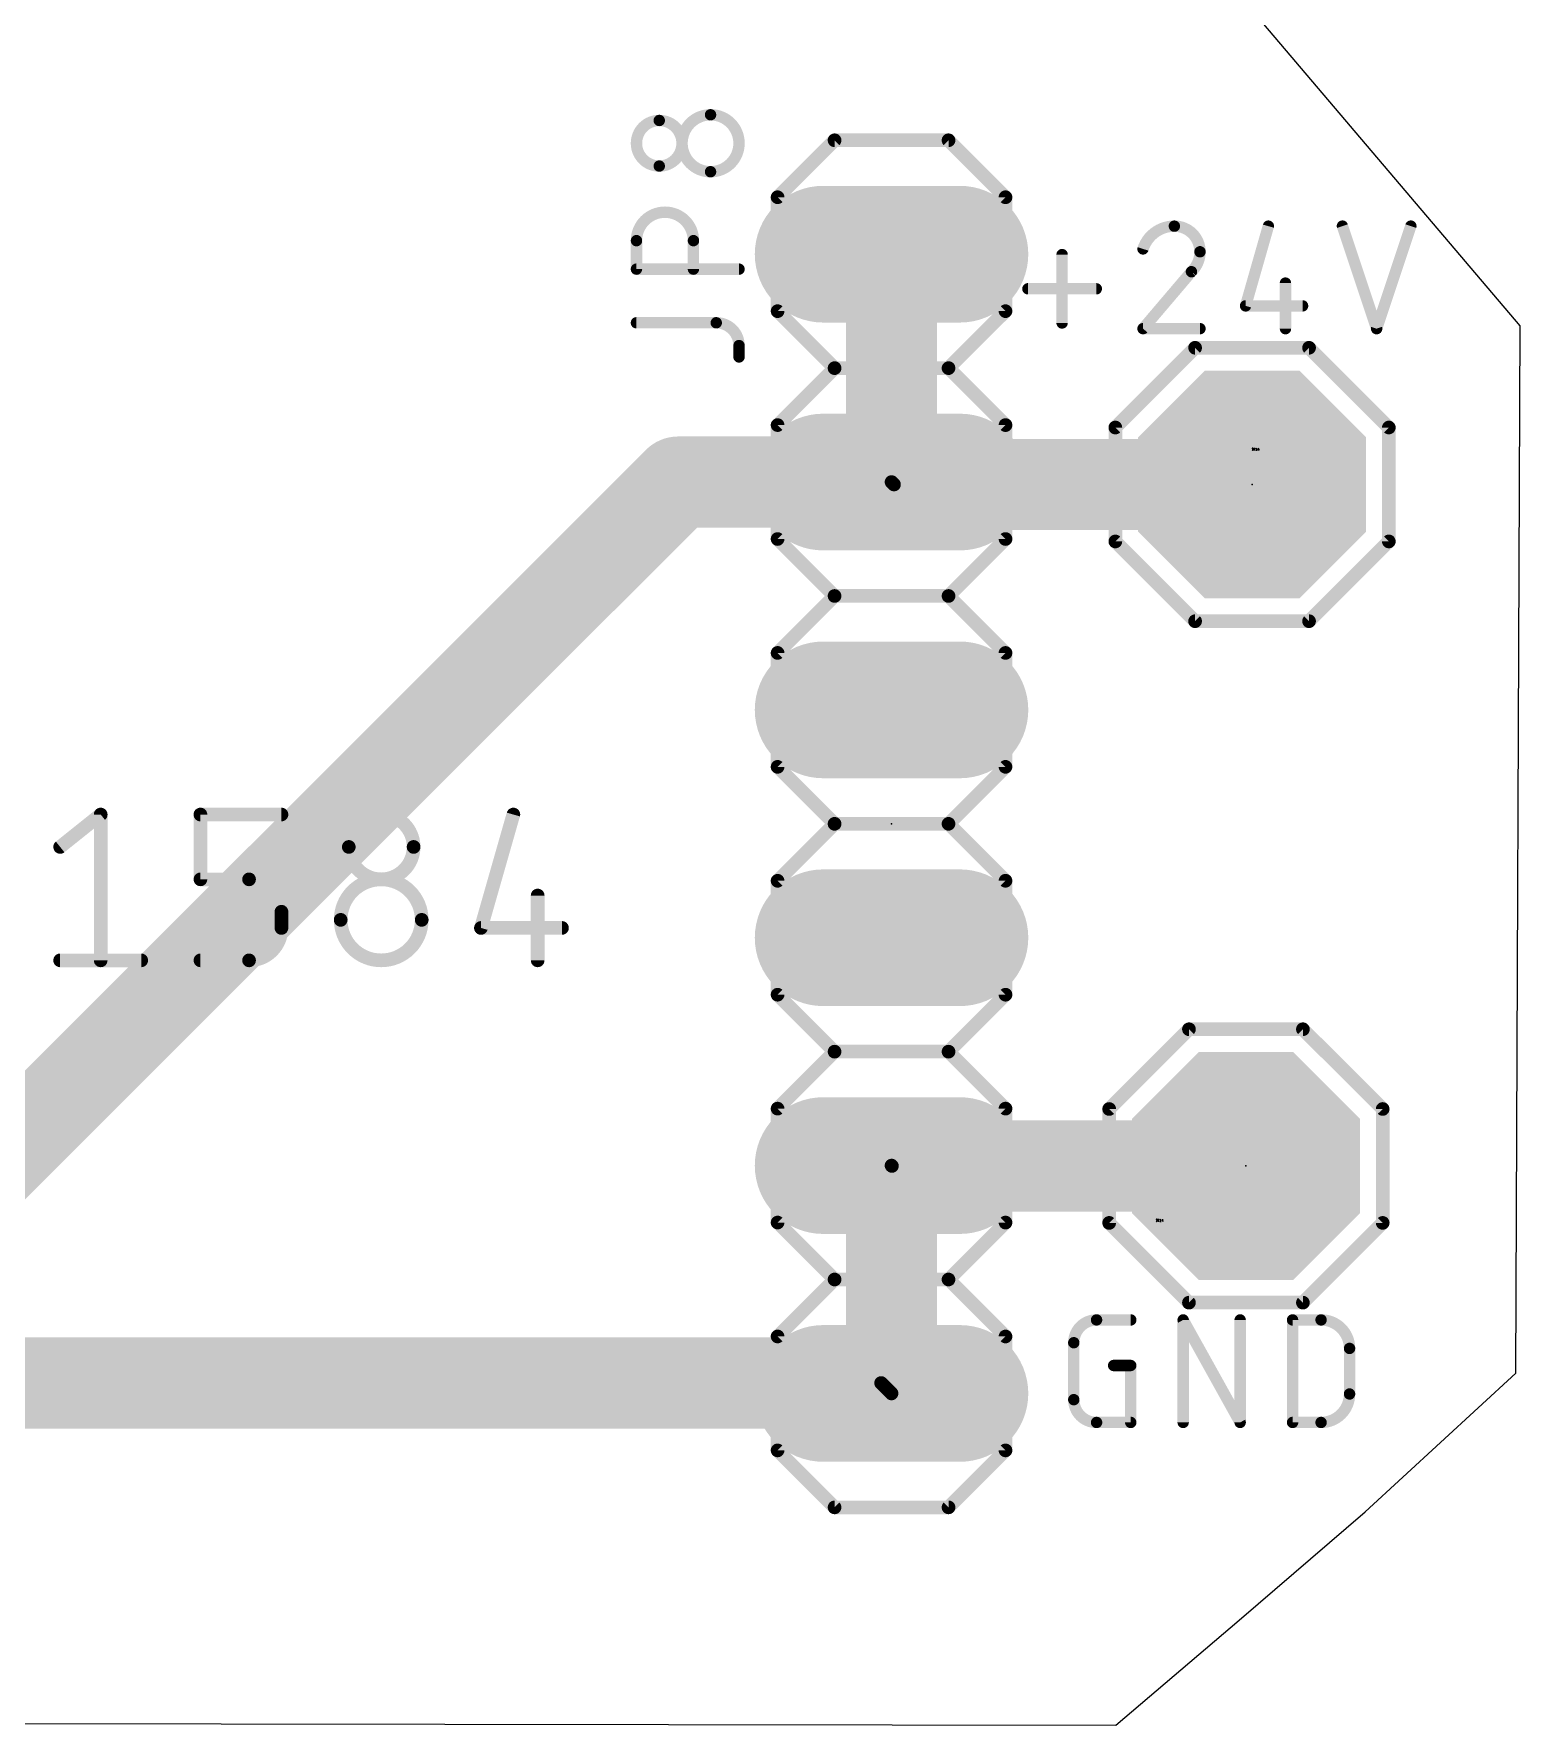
# Model space of a CAD drawing. Extents: x 35 to 96.4, y 45.4 to 90.1.
# Drawn here: x 79.83 to 96.39, y 45.41 to 64.27 of the extents above; entities that cross this region are included whole.
import ezdxf

# ---------------------------------------------------------------- set-up
doc = ezdxf.new("R2010")
doc.units = 0
for name, color, linetype in [('1', 12, 'CONTINUOUS'), ('16', 132, 'CONTINUOUS'), ('17', 110, 'CONTINUOUS'), ('20', 31, 'CONTINUOUS'), ('21', 253, 'CONTINUOUS'), ('23', 53, 'CONTINUOUS'), ('25', 253, 'CONTINUOUS'), ('27', 253, 'CONTINUOUS'), ('51', 253, 'CONTINUOUS')]:
    doc.layers.add(name, color=color, linetype=linetype)

# ---------------------------------------------------------------- blocks, each defined once
blk = doc.blocks.new('OCTAGONP')
at = {"const_width": 0.5}
blk.add_lwpolyline([(-0.25, -0.1036), (-0.25, 0.1036), (-0.1036, 0.25), (0.1036, 0.25), (0.25, 0.1036), (0.25, -0.1036), (0.1036, -0.25), (-0.1036, -0.25), (-0.25, -0.1036), (-0.25, 0.1036)], dxfattribs=at)
blk = doc.blocks.new('RECT')
blk.add_solid([(-0.5, -0.5), (0.5, -0.5), (-0.5, 0.5), (0.5, 0.5)])
blk = doc.blocks.new('LONGP100')
at = {"const_width": 1}
blk.add_lwpolyline([(-0.5, 0), (0.5, 0)], dxfattribs=at)
at = {"const_width": 0.5}
for points in [[(-0.5, 0.25, 1), (-0.5, -0.25)], [(0.5, -0.25, 1), (0.5, 0.25)]]:
    blk.add_lwpolyline(points, format="xyb", dxfattribs=at)

msp = doc.modelspace()

# ---------------------------------------------------------------- linework, layer by layer
at = {"layer": '1'}
for points, const_width in [([(89.3839, 61.812), (89.3839, 59.272)], 1.016), ([(93.402, 59.2448), (89.4111, 59.2448)], 1.016), ([(89.4111, 59.2448), (89.3839, 59.272)], 0.1524), ([(89.3839, 49.112), (89.3839, 51.652)], 1.016), ([(93.3333, 51.6479), (89.388, 51.6479)], 1.016), ([(89.388, 51.6479), (89.3839, 51.652)], 0.1524), ([(71.44, 49.2281), (89.2678, 49.2281)], 1.016), ([(89.2678, 49.2281), (89.3839, 49.112)], 0.1524)]:
    msp.add_lwpolyline(points, dxfattribs=dict(at, const_width=const_width))
for points, const_width in [([(89.6379, 61.812, 1), (89.1299, 61.812)], 0.508), ([(89.4111, 59.4988, 1), (89.4111, 58.9908)], 0.508), ([(93.402, 58.9908, 1), (93.402, 59.4988)], 0.508), ([(89.1299, 59.272, 1), (89.6379, 59.272)], 0.508), ([(89.4109, 59.2989, 1), (89.357, 59.245)], 0.0762), ([(89.3842, 59.2178, 1), (89.4381, 59.2717)], 0.0762), ([(89.6379, 51.652, 1), (89.1299, 51.652)], 0.508), ([(89.388, 51.9019, 1), (89.388, 51.3939)], 0.508), ([(93.3333, 51.3939, 1), (93.3333, 51.9019)], 0.508), ([(89.4109, 51.6789, 1), (89.357, 51.625)], 0.0762), ([(89.3611, 51.621, 1), (89.4149, 51.6748)], 0.0762), ([(89.2678, 48.9741, 1), (89.2678, 49.4821)], 0.508), ([(89.1299, 49.112, 1), (89.6379, 49.112)], 0.508), ([(89.2947, 49.2551, 1), (89.2408, 49.2012)], 0.0762), ([(89.357, 49.085, 1), (89.4109, 49.1389)], 0.0762)]:
    msp.add_lwpolyline(points, format="xyb", dxfattribs=dict(at, const_width=const_width))
at = {"layer": '16', "const_width": 1.016}
for points in [[(87.0062, 59.272), (75.2086, 47.4744)], [(89.3839, 59.272), (87.0062, 59.272)]]:
    msp.add_lwpolyline(points, dxfattribs=at)
at = {"layer": '16', "const_width": 0.508}
for points in [[(87.0062, 59.526, 1), (87.0062, 59.018)], [(87.1858, 59.0924, 1), (86.8266, 59.4516)], [(89.3839, 59.018, 1), (89.3839, 59.526)]]:
    msp.add_lwpolyline(points, format="xyb", dxfattribs=at)
at = {"layer": '20'}
for p, q in [((96.3895, 61.0124), (92.2253, 65.9209)), ((96.3406, 49.3387), (96.3895, 61.0124)), ((94.6621, 47.7935), (96.3406, 49.3387)), ((93.2569, 46.5846), (94.6621, 47.7935)), ((91.884, 45.4138), (93.2569, 46.5846)), ((49.6496, 45.4757), (91.884, 45.4138))]:
    msp.add_line(p, q, dxfattribs=at)
at = {"layer": '21', "const_width": 0.1524}
for points in [[(88.7489, 63.082), (88.1139, 62.447)], [(90.0189, 63.082), (88.7489, 63.082)], [(90.6539, 62.447), (90.0189, 63.082)], [(88.1139, 61.177), (88.1139, 62.447)], [(90.6539, 62.447), (90.6539, 61.177)], [(88.7489, 60.542), (88.1139, 61.177)], [(90.6539, 61.177), (90.0189, 60.542)], [(91.878, 59.8798), (92.767, 60.7688)], [(92.767, 60.7688), (94.037, 60.7688)], [(94.037, 60.7688), (94.926, 59.8798)], [(88.1139, 59.907), (88.7489, 60.542)], [(90.0189, 60.542), (88.7489, 60.542)], [(90.0189, 60.542), (90.6539, 59.907)], [(88.1139, 58.637), (88.1139, 59.907)], [(90.6539, 59.907), (90.6539, 58.637)], [(91.878, 59.8798), (91.878, 58.6098)], [(94.926, 59.8798), (94.926, 58.6098)], [(88.7489, 58.002), (88.1139, 58.637)], [(90.6539, 58.637), (90.0189, 58.002)], [(92.767, 57.7208), (91.878, 58.6098)], [(94.037, 57.7208), (94.926, 58.6098)], [(88.1139, 57.367), (88.7489, 58.002)], [(90.0189, 58.002), (88.7489, 58.002)], [(90.0189, 58.002), (90.6539, 57.367)], [(94.037, 57.7208), (92.767, 57.7208)], [(88.1139, 56.097), (88.1139, 57.367)], [(90.6539, 57.367), (90.6539, 56.097)], [(88.7489, 55.462), (88.1139, 56.097)], [(90.6539, 56.097), (90.0189, 55.462)], [(88.7489, 55.462), (88.1139, 54.827)], [(90.0189, 55.462), (88.7489, 55.462)], [(90.6539, 54.827), (90.0189, 55.462)], [(88.1139, 53.557), (88.1139, 54.827)], [(90.6539, 54.827), (90.6539, 53.557)], [(88.7489, 52.922), (88.1139, 53.557)], [(90.6539, 53.557), (90.0189, 52.922)], [(91.8093, 52.2829), (92.6983, 53.1719)], [(92.6983, 53.1719), (93.9683, 53.1719)], [(93.9683, 53.1719), (94.8573, 52.2829)], [(88.1139, 52.287), (88.7489, 52.922)], [(90.0189, 52.922), (88.7489, 52.922)], [(90.0189, 52.922), (90.6539, 52.287)], [(88.1139, 51.017), (88.1139, 52.287)], [(90.6539, 52.287), (90.6539, 51.017)], [(91.8093, 52.2829), (91.8093, 51.0129)], [(94.8573, 52.2829), (94.8573, 51.0129)], [(88.7489, 50.382), (88.1139, 51.017)], [(90.6539, 51.017), (90.0189, 50.382)], [(92.6983, 50.1239), (91.8093, 51.0129)], [(93.9683, 50.1239), (94.8573, 51.0129)], [(88.7489, 50.382), (88.1139, 49.747)], [(90.0189, 50.382), (88.7489, 50.382)], [(90.6539, 49.747), (90.0189, 50.382)], [(93.9683, 50.1239), (92.6983, 50.1239)], [(88.1139, 48.477), (88.1139, 49.747)], [(90.6539, 49.747), (90.6539, 48.477)], [(88.7489, 47.842), (88.1139, 48.477)], [(90.6539, 48.477), (90.0189, 47.842)], [(90.0189, 47.842), (88.7489, 47.842)]]:
    msp.add_lwpolyline(points, dxfattribs=at)
at = {"layer": '21', "const_width": 0.0762}
for points in [[(88.7489, 63.1201, 1), (88.7489, 63.0439)], [(88.7759, 63.055, 1), (88.722, 63.1089)], [(90.0459, 63.1089, 1), (89.992, 63.055)], [(90.0189, 63.0439, 1), (90.0189, 63.1201)], [(88.152, 62.447, 1), (88.0758, 62.447)], [(88.087, 62.4739, 1), (88.1409, 62.42)], [(90.692, 62.447, 1), (90.6158, 62.447)], [(90.627, 62.42, 1), (90.6809, 62.4739)], [(88.1409, 61.2039, 1), (88.087, 61.15)], [(88.0758, 61.177, 1), (88.152, 61.177)], [(90.6158, 61.177, 1), (90.692, 61.177)], [(90.6809, 61.15, 1), (90.627, 61.2039)], [(92.767, 60.8069, 1), (92.767, 60.7307)], [(92.7939, 60.7418, 1), (92.74, 60.7957)], [(94.0639, 60.7957, 1), (94.01, 60.7418)], [(94.037, 60.7307, 1), (94.037, 60.8069)], [(88.7489, 60.5801, 1), (88.7489, 60.5039)], [(88.7759, 60.515, 1), (88.722, 60.5689)], [(88.722, 60.515, 1), (88.7759, 60.5689)], [(90.0459, 60.5689, 1), (89.992, 60.515)], [(89.992, 60.5689, 1), (90.0459, 60.515)], [(90.0189, 60.5039, 1), (90.0189, 60.5801)], [(88.152, 59.907, 1), (88.0758, 59.907)], [(88.087, 59.9339, 1), (88.1409, 59.88)], [(90.692, 59.907, 1), (90.6158, 59.907)], [(90.627, 59.88, 1), (90.6809, 59.9339)], [(91.851, 59.9067, 1), (91.9049, 59.8528)], [(91.9161, 59.8798, 1), (91.8399, 59.8798)], [(94.9641, 59.8798, 1), (94.8879, 59.8798)], [(94.899, 59.8528, 1), (94.9529, 59.9067)], [(88.1409, 58.6639, 1), (88.087, 58.61)], [(88.0758, 58.637, 1), (88.152, 58.637)], [(90.6158, 58.637, 1), (90.692, 58.637)], [(90.6809, 58.61, 1), (90.627, 58.6639)], [(91.9049, 58.6367, 1), (91.851, 58.5828)], [(91.8399, 58.6098, 1), (91.9161, 58.6098)], [(94.8879, 58.6098, 1), (94.9641, 58.6098)], [(94.9529, 58.5828, 1), (94.899, 58.6367)], [(88.7489, 58.0401, 1), (88.7489, 57.9639)], [(88.7759, 57.975, 1), (88.722, 58.0289)], [(90.0459, 58.0289, 1), (89.992, 57.975)], [(90.0189, 57.9639, 1), (90.0189, 58.0401)], [(88.722, 57.975, 1), (88.7759, 58.0289)], [(89.992, 58.0289, 1), (90.0459, 57.975)], [(92.767, 57.7589, 1), (92.767, 57.6827)], [(92.74, 57.6938, 1), (92.7939, 57.7477)], [(94.01, 57.7477, 1), (94.0639, 57.6938)], [(94.037, 57.6827, 1), (94.037, 57.7589)], [(88.152, 57.367, 1), (88.0758, 57.367)], [(88.087, 57.3939, 1), (88.1409, 57.34)], [(90.692, 57.367, 1), (90.6158, 57.367)], [(90.627, 57.34, 1), (90.6809, 57.3939)], [(88.1409, 56.1239, 1), (88.087, 56.07)], [(88.0758, 56.097, 1), (88.152, 56.097)], [(90.6158, 56.097, 1), (90.692, 56.097)], [(90.6809, 56.07, 1), (90.627, 56.1239)], [(88.7489, 55.5001, 1), (88.7489, 55.4239)], [(88.7759, 55.435, 1), (88.722, 55.4889)], [(88.722, 55.435, 1), (88.7759, 55.4889)], [(90.0459, 55.4889, 1), (89.992, 55.435)], [(89.992, 55.4889, 1), (90.0459, 55.435)], [(90.0189, 55.4239, 1), (90.0189, 55.5001)], [(88.152, 54.827, 1), (88.0758, 54.827)], [(88.087, 54.8539, 1), (88.1409, 54.8)], [(90.692, 54.827, 1), (90.6158, 54.827)], [(90.627, 54.8, 1), (90.6809, 54.8539)], [(88.1409, 53.5839, 1), (88.087, 53.53)], [(88.0758, 53.557, 1), (88.152, 53.557)], [(90.6158, 53.557, 1), (90.692, 53.557)], [(90.6809, 53.53, 1), (90.627, 53.5839)], [(92.6983, 53.21, 1), (92.6983, 53.1338)], [(92.7253, 53.145, 1), (92.6714, 53.1988)], [(93.9953, 53.1988, 1), (93.9414, 53.145)], [(93.9683, 53.1338, 1), (93.9683, 53.21)], [(88.7489, 52.9601, 1), (88.7489, 52.8839)], [(88.7759, 52.895, 1), (88.722, 52.9489)], [(88.722, 52.895, 1), (88.7759, 52.9489)], [(90.0459, 52.9489, 1), (89.992, 52.895)], [(89.992, 52.9489, 1), (90.0459, 52.895)], [(90.0189, 52.8839, 1), (90.0189, 52.9601)], [(88.152, 52.287, 1), (88.0758, 52.287)], [(88.087, 52.3139, 1), (88.1409, 52.26)], [(90.692, 52.287, 1), (90.6158, 52.287)], [(90.627, 52.26, 1), (90.6809, 52.3139)], [(91.8474, 52.2829, 1), (91.7712, 52.2829)], [(91.7824, 52.3098, 1), (91.8363, 52.256)], [(94.8954, 52.2829, 1), (94.8192, 52.2829)], [(94.8304, 52.256, 1), (94.8843, 52.3098)], [(88.1409, 51.0439, 1), (88.087, 50.99)], [(88.0758, 51.017, 1), (88.152, 51.017)], [(90.6158, 51.017, 1), (90.692, 51.017)], [(90.6809, 50.99, 1), (90.627, 51.0439)], [(91.7712, 51.0129, 1), (91.8474, 51.0129)], [(91.8363, 51.0398, 1), (91.7824, 50.986)], [(94.8192, 51.0129, 1), (94.8954, 51.0129)], [(94.8843, 50.986, 1), (94.8304, 51.0398)], [(88.7489, 50.4201, 1), (88.7489, 50.3439)], [(88.7759, 50.355, 1), (88.722, 50.4089)], [(88.722, 50.355, 1), (88.7759, 50.4089)], [(90.0459, 50.4089, 1), (89.992, 50.355)], [(89.992, 50.4089, 1), (90.0459, 50.355)], [(90.0189, 50.3439, 1), (90.0189, 50.4201)], [(92.6983, 50.162, 1), (92.6983, 50.0858)], [(92.6714, 50.097, 1), (92.7253, 50.1508)], [(93.9414, 50.1508, 1), (93.9953, 50.097)], [(93.9683, 50.0858, 1), (93.9683, 50.162)], [(88.152, 49.747, 1), (88.0758, 49.747)], [(88.087, 49.7739, 1), (88.1409, 49.72)], [(90.692, 49.747, 1), (90.6158, 49.747)], [(90.627, 49.72, 1), (90.6809, 49.7739)], [(88.1409, 48.5039, 1), (88.087, 48.45)], [(88.0758, 48.477, 1), (88.152, 48.477)], [(90.6158, 48.477, 1), (90.692, 48.477)], [(90.6809, 48.45, 1), (90.627, 48.5039)], [(88.7489, 47.8801, 1), (88.7489, 47.8039)], [(88.722, 47.815, 1), (88.7759, 47.8689)], [(89.992, 47.8689, 1), (90.0459, 47.815)], [(90.0189, 47.8039, 1), (90.0189, 47.8801)]]:
    msp.add_lwpolyline(points, format="xyb", dxfattribs=at)
at = {"layer": '23'}
for p in [(93.402, 59.2448), (89.3839, 55.462), (93.3333, 51.6479)]:
    msp.add_point(p, dxfattribs=at)
at = {"layer": '25'}
for points, const_width in [([(86.7952, 63.3027, 1), (86.7952, 62.7947)], 0.127), ([(86.7952, 63.3345, 1), (86.7952, 63.271)], 0.0635), ([(86.7952, 62.7947, 1), (86.7952, 63.3027)], 0.127), ([(86.7952, 63.271, 1), (86.7952, 63.3345)], 0.0635), ([(87.3667, 63.3662, 1), (87.3667, 62.7312)], 0.127), ([(87.3667, 63.398, 1), (87.3667, 63.3345)], 0.0635), ([(87.3667, 62.7312, 1), (87.3667, 63.3662)], 0.127), ([(87.3667, 63.3345, 1), (87.3667, 63.398)], 0.0635), ([(86.7952, 62.8265, 1), (86.7952, 62.763)], 0.0635), ([(86.7952, 62.763, 1), (86.7952, 62.8265)], 0.0635), ([(87.3667, 62.763, 1), (87.3667, 62.6995)], 0.0635), ([(87.3667, 62.6995, 1), (87.3667, 62.763)], 0.0635), ([(87.1762, 61.9629, 1), (86.5412, 61.9629)], 0.127), ([(92.5357, 62.1248, 0.3252), (92.1865, 61.8708)], 0.127), ([(92.8215, 61.8391, 0.4142), (92.5357, 62.1248)], 0.127), ([(92.5357, 62.1566, 1), (92.5357, 62.0931)], 0.0635), ([(92.5357, 62.0931, 1), (92.5357, 62.1566)], 0.0635), ([(93.614, 62.1161, 1), (93.5529, 62.1336)], 0.0635), ([(94.4391, 62.1349, 1), (94.3788, 62.1148)], 0.0635), ([(95.2011, 62.1148, 1), (95.1408, 62.1349)], 0.0635), ([(86.573, 61.9629, 1), (86.5095, 61.9629)], 0.0635), ([(86.5095, 61.9629, 1), (86.573, 61.9629)], 0.0635), ([(87.208, 61.9629, 1), (87.1445, 61.9629)], 0.0635), ([(87.1445, 61.9629, 1), (87.208, 61.9629)], 0.0635), ([(91.3165, 61.8073, 1), (91.253, 61.8073)], 0.0635), ([(92.1563, 61.8806, 1), (92.2167, 61.8611)], 0.0635), ([(92.7262, 61.6168, 0.2053), (92.8215, 61.8391)], 0.127), ([(92.8532, 61.8391, 1), (92.7897, 61.8391)], 0.0635), ([(92.7897, 61.8391, 1), (92.8532, 61.8391)], 0.0635), ([(86.5412, 61.6771, 1), (86.5412, 61.6136)], 0.0635), ([(86.5095, 61.6454, 1), (86.573, 61.6454)], 0.0635), ([(87.1445, 61.6454, 1), (87.208, 61.6454)], 0.0635), ([(87.6842, 61.6136, 1), (87.6842, 61.6771)], 0.0635), ([(92.7043, 61.6398, 1), (92.7481, 61.5938)], 0.0635), ([(92.7504, 61.5963, 1), (92.702, 61.6374)], 0.0635), ([(90.9038, 61.4581, 1), (90.9038, 61.3946)], 0.0635), ([(91.6658, 61.3946, 1), (91.6658, 61.4581)], 0.0635), ([(93.8057, 61.4898, 1), (93.7422, 61.4898)], 0.0635), ([(93.3295, 61.2676, 1), (93.3295, 61.2041)], 0.0635), ([(93.9645, 61.2041, 1), (93.9645, 61.2676)], 0.0635), ([(86.5412, 61.0791, 1), (86.5412, 61.0156)], 0.0635), ([(87.6842, 60.7934, 0.4142), (87.4302, 61.0474)], 0.127), ([(87.4302, 61.0791, 1), (87.4302, 61.0156)], 0.0635), ([(87.4302, 61.0156, 1), (87.4302, 61.0791)], 0.0635), ([(93.2989, 61.2446, 1), (93.36, 61.2271)], 0.0635), ([(91.253, 61.0453, 1), (91.3165, 61.0453)], 0.0635), ([(92.1865, 61.0136, 1), (92.1865, 60.9501)], 0.0635), ([(92.1623, 61.0024, 1), (92.2107, 60.9613)], 0.0635), ([(92.8215, 60.9501, 1), (92.8215, 61.0136)], 0.0635), ([(93.7422, 60.9818, 1), (93.8057, 60.9818)], 0.0635), ([(94.7598, 60.9919, 1), (94.8201, 60.9718)], 0.0635), ([(94.7598, 60.9718, 1), (94.8201, 60.9919)], 0.0635), ([(87.716, 60.7934, 1), (87.6525, 60.7934)], 0.0635), ([(87.6525, 60.7934, 1), (87.716, 60.7934)], 0.0635), ([(87.6525, 60.6664, 1), (87.716, 60.6664)], 0.0635), ([(80.6082, 55.5655, 1), (80.532, 55.5655)], 0.0762), ([(80.5939, 55.5357, 1), (80.5463, 55.5952)], 0.0762), ([(81.7198, 55.5655, 1), (81.6436, 55.5655)], 0.0762), ([(81.6817, 55.6036, 1), (81.6817, 55.5274)], 0.0762), ([(82.5848, 55.5274, 1), (82.5848, 55.6036)], 0.0762), ([(84.0576, 55.2042, 1), (83.3351, 55.2042)], 0.1524), ([(85.2058, 55.555, 1), (85.1326, 55.5759)], 0.0762), ([(80.0948, 55.234, 1), (80.1424, 55.1745)], 0.0762), ([(83.3351, 55.2042, 1), (84.0576, 55.2042)], 0.1524), ([(83.3732, 55.2042, 1), (83.297, 55.2042)], 0.0762), ([(84.0957, 55.2042, 1), (84.0195, 55.2042)], 0.0762), ([(83.297, 55.2042, 1), (83.3732, 55.2042)], 0.0762), ([(84.0195, 55.2042, 1), (84.0957, 55.2042)], 0.0762), ([(81.6817, 54.8811, 1), (81.6817, 54.8049)], 0.0762), ([(81.6436, 54.843, 1), (81.7198, 54.843)], 0.0762), ([(82.5848, 54.4817, 0.4142), (82.2236, 54.843)], 0.1524), ([(82.2236, 54.8811, 1), (82.2236, 54.8049)], 0.0762), ([(82.2236, 54.8049, 1), (82.2236, 54.8811)], 0.0762), ([(84.1479, 54.3914, 1), (83.2448, 54.3914)], 0.1524), ([(85.4782, 54.6624, 1), (85.402, 54.6624)], 0.0762), ([(82.6229, 54.4817, 1), (82.5467, 54.4817)], 0.0762), ([(82.5467, 54.4817, 1), (82.6229, 54.4817)], 0.0762), ([(82.2236, 53.9399, 0.4142), (82.5848, 54.3011)], 0.1524), ([(82.6229, 54.3011, 1), (82.5467, 54.3011)], 0.0762), ([(82.5467, 54.3011, 1), (82.6229, 54.3011)], 0.0762), ([(83.2448, 54.3914, 1), (84.1479, 54.3914)], 0.1524), ([(83.2829, 54.3914, 1), (83.2067, 54.3914)], 0.0762), ([(83.2067, 54.3914, 1), (83.2829, 54.3914)], 0.0762), ([(84.186, 54.3914, 1), (84.1098, 54.3914)], 0.0762), ([(84.1098, 54.3914, 1), (84.186, 54.3914)], 0.0762), ([(84.7713, 54.3116, 1), (84.8446, 54.2906)], 0.0762), ([(84.808, 54.3392, 1), (84.808, 54.263)], 0.0762), ([(85.7111, 54.263, 1), (85.7111, 54.3392)], 0.0762), ([(80.1186, 53.978, 1), (80.1186, 53.9018)], 0.0762), ([(80.532, 53.9399, 1), (80.6082, 53.9399)], 0.0762), ([(81.0217, 53.9018, 1), (81.0217, 53.978)], 0.0762), ([(81.6817, 53.978, 1), (81.6817, 53.9018)], 0.0762), ([(82.2236, 53.978, 1), (82.2236, 53.9018)], 0.0762), ([(82.2236, 53.9018, 1), (82.2236, 53.978)], 0.0762), ([(85.402, 53.9399, 1), (85.4782, 53.9399)], 0.0762), ([(91.6688, 49.9314, 0.4142), (91.4148, 49.6774)], 0.127), ([(91.6688, 49.9631, 1), (91.6688, 49.8996)], 0.0635), ([(91.6688, 49.8996, 1), (91.6688, 49.9631)], 0.0635), ([(92.0498, 49.8996, 1), (92.0498, 49.9631)], 0.0635), ([(92.6657, 49.9314, 1), (92.6022, 49.9314)], 0.0635), ([(92.6617, 49.9468, 1), (92.6062, 49.916)], 0.0635), ([(93.3007, 49.9314, 1), (93.2372, 49.9314)], 0.0635), ([(93.8849, 49.9314, 1), (93.8214, 49.9314)], 0.0635), ([(93.8532, 49.9631, 1), (93.8532, 49.8996)], 0.0635), ([(94.4882, 49.6139, 0.4142), (94.1707, 49.9314)], 0.127), ([(94.1707, 49.9631, 1), (94.1707, 49.8996)], 0.0635), ([(94.1707, 49.8996, 1), (94.1707, 49.9631)], 0.0635), ([(91.4465, 49.6774, 1), (91.383, 49.6774)], 0.0635), ([(91.383, 49.6774, 1), (91.4465, 49.6774)], 0.0635), ([(94.5199, 49.6139, 1), (94.4564, 49.6139)], 0.0635), ([(94.4564, 49.6139, 1), (94.5199, 49.6139)], 0.0635), ([(91.8593, 49.4551, 1), (91.8593, 49.3916)], 0.0635), ([(92.0815, 49.4234, 1), (92.018, 49.4234)], 0.0635), ([(92.0498, 49.3916, 1), (92.0498, 49.4551)], 0.0635), ([(91.4465, 49.0424, 1), (91.383, 49.0424)], 0.0635), ([(91.383, 49.0424, 1), (91.4465, 49.0424)], 0.0635), ([(91.4148, 49.0424, 0.4142), (91.6688, 48.7884)], 0.127), ([(94.1707, 48.7884, 0.4142), (94.4882, 49.1059)], 0.127), ([(94.5199, 49.1059, 1), (94.4564, 49.1059)], 0.0635), ([(94.4564, 49.1059, 1), (94.5199, 49.1059)], 0.0635), ([(91.6688, 48.8201, 1), (91.6688, 48.7566)], 0.0635), ([(91.6688, 48.7566, 1), (91.6688, 48.8201)], 0.0635), ([(92.0498, 48.7566, 1), (92.0498, 48.8201)], 0.0635), ([(93.2412, 48.773, 1), (93.2967, 48.8038)], 0.0635), ([(93.8532, 48.8201, 1), (93.8532, 48.7566)], 0.0635), ([(94.1707, 48.8201, 1), (94.1707, 48.7566)], 0.0635), ([(94.1707, 48.7566, 1), (94.1707, 48.8201)], 0.0635), ([(92.018, 48.7884, 1), (92.0815, 48.7884)], 0.0635), ([(92.6022, 48.7884, 1), (92.6657, 48.7884)], 0.0635), ([(93.2372, 48.7884, 1), (93.3007, 48.7884)], 0.0635), ([(93.8214, 48.7884, 1), (93.8849, 48.7884)], 0.0635)]:
    msp.add_lwpolyline(points, format="xyb", dxfattribs=dict(at, const_width=const_width))
for points, const_width in [([(93.5835, 62.1248), (93.3295, 61.2358)], 0.127), ([(94.409, 62.1248), (94.79, 60.9818)], 0.127), ([(94.79, 60.9818), (95.171, 62.1248)], 0.127), ([(86.5412, 61.6454), (86.5412, 61.9629)], 0.127), ([(87.1762, 61.9629), (87.1762, 61.6454)], 0.127), ([(91.2848, 61.0453), (91.2848, 61.8073)], 0.127), ([(87.6842, 61.6454), (86.5412, 61.6454)], 0.127), ([(92.7262, 61.6168), (92.1865, 60.9818)], 0.127), ([(90.9038, 61.4263), (91.6658, 61.4263)], 0.127), ([(93.774, 61.4898), (93.774, 60.9818)], 0.127), ([(93.3295, 61.2358), (93.9645, 61.2358)], 0.127), ([(86.5412, 61.0474), (87.4302, 61.0474)], 0.127), ([(92.1865, 60.9818), (92.8215, 60.9818)], 0.127), ([(87.6842, 60.7934), (87.6842, 60.6664)], 0.127), ([(80.1186, 55.2042), (80.5701, 55.5655)], 0.1524), ([(80.5701, 55.5655), (80.5701, 53.9399)], 0.1524), ([(81.6817, 54.843), (81.6817, 55.5655)], 0.1524), ([(81.6817, 55.5655), (82.5848, 55.5655)], 0.1524), ([(85.1692, 55.5655), (84.808, 54.3011)], 0.1524), ([(82.2236, 54.843), (81.6817, 54.843)], 0.1524), ([(85.4401, 54.6624), (85.4401, 53.9399)], 0.1524), ([(82.5848, 54.3011), (82.5848, 54.4817)], 0.1524), ([(84.808, 54.3011), (85.7111, 54.3011)], 0.1524), ([(80.1186, 53.9399), (81.0217, 53.9399)], 0.1524), ([(81.6817, 53.9399), (82.2236, 53.9399)], 0.1524), ([(91.6688, 49.9314), (92.0498, 49.9314)], 0.127), ([(92.634, 48.7884), (92.634, 49.9314)], 0.127), ([(92.634, 49.9314), (93.269, 48.7884)], 0.127), ([(93.269, 48.7884), (93.269, 49.9314)], 0.127), ([(93.8532, 48.7884), (93.8532, 49.9314)], 0.127), ([(93.8532, 49.9314), (94.1707, 49.9314)], 0.127), ([(91.4148, 49.0424), (91.4148, 49.6774)], 0.127), ([(94.4882, 49.6139), (94.4882, 49.1059)], 0.127), ([(91.8593, 49.4234), (92.0498, 49.4234)], 0.127), ([(92.0498, 49.4234), (92.0498, 48.7884)], 0.127), ([(92.0498, 48.7884), (91.6688, 48.7884)], 0.127), ([(94.1707, 48.7884), (93.8532, 48.7884)], 0.127)]:
    msp.add_lwpolyline(points, dxfattribs=dict(at, const_width=const_width))
at = {"layer": '27'}
for p, q in [((93.4132, 59.6364), (93.4055, 59.6406)), ((93.4248, 59.6258), (93.4248, 59.6512)), ((93.4248, 59.6512), (93.4361, 59.6512)), ((93.4248, 59.6399), (93.4333, 59.6399)), ((93.4361, 59.6258), (93.4248, 59.6258)), ((93.4439, 59.6455), (93.4509, 59.6512)), ((93.4439, 59.6258), (93.458, 59.6258)), ((93.4509, 59.6512), (93.4509, 59.6258)), ((93.4724, 59.6512), (93.4667, 59.6314)), ((93.4667, 59.6314), (93.4808, 59.6314)), ((93.4766, 59.6371), (93.4766, 59.6258)), ((92.3446, 51.0395), (92.3368, 51.0437)), ((92.3562, 51.0289), (92.3562, 51.0543)), ((92.3562, 51.0543), (92.3675, 51.0543)), ((92.3562, 51.043), (92.3647, 51.043)), ((92.3675, 51.0289), (92.3562, 51.0289)), ((92.3752, 51.0486), (92.3823, 51.0543)), ((92.3752, 51.0289), (92.3893, 51.0289)), ((92.3823, 51.0543), (92.3823, 51.0289)), ((92.4037, 51.0543), (92.3981, 51.0345)), ((92.3981, 51.0345), (92.4122, 51.0345)), ((92.408, 51.0402), (92.408, 51.0289))]:
    msp.add_line(p, q, dxfattribs=at)
for centre, radius, start, end in [((93.4104, 59.6377), 0.0119, 224.7928, 269.9945), ((93.4083, 59.6455), 0.0056, 89.9683, 180), ((93.4084, 59.6455), 0.0057, 179.9895, 239.5081), ((93.4083, 59.6406), 0.0106, 53.1301, 89.9662), ((93.4104, 59.6314), 0.0056, 270, 0), ((93.4103, 59.6314), 0.0057, 0.0029, 59.4946), ((92.3418, 51.0408), 0.0119, 224.7928, 269.9945), ((92.3397, 51.0486), 0.0056, 89.9683, 180), ((92.3398, 51.0486), 0.0057, 179.9895, 239.5081), ((92.3397, 51.0437), 0.0106, 53.1301, 89.9662), ((92.3418, 51.0345), 0.0056, 270, 0), ((92.3417, 51.0345), 0.0057, 0.0029, 59.4946)]:
    msp.add_arc(centre, radius, start, end, dxfattribs=at)
at = {"layer": '51'}
for points, const_width in [([(93.402, 58.4828, 1), (93.402, 60.0068, 1), (93.402, 58.4828)], 0.1524), ([(93.402, 58.8638, 1), (93.402, 59.6258, 1), (93.402, 58.8638)], 0.254), ([(93.3333, 50.8859, 1), (93.3333, 52.4099, 1), (93.3333, 50.8859)], 0.1524), ([(93.3333, 51.2669, 1), (93.3333, 52.0289, 1), (93.3333, 51.2669)], 0.254)]:
    msp.add_lwpolyline(points, format="xyb", dxfattribs=dict(at, const_width=const_width))

# ---------------------------------------------------------------- block references
at = {"layer": '17'}
for name, p, xscale, yscale in [('LONGP100', (89.3839, 61.812), 1.524, 1.524), ('LONGP100', (89.3839, 61.812), 1.524, 1.524), ('OCTAGONP', (93.402, 59.2448), 2.54, 2.54), ('OCTAGONP', (93.402, 59.2448), 2.54, 2.54), ('LONGP100', (89.3839, 59.272), 1.524, 1.524), ('LONGP100', (89.3839, 59.272), 1.524, 1.524), ('LONGP100', (89.3839, 56.732), 1.524, 1.524), ('LONGP100', (89.3839, 56.732), 1.524, 1.524), ('LONGP100', (89.3839, 54.192), 1.524, 1.524), ('LONGP100', (89.3839, 54.192), 1.524, 1.524), ('OCTAGONP', (93.3333, 51.6479), 2.54, 2.54), ('OCTAGONP', (93.3333, 51.6479), 2.54, 2.54), ('LONGP100', (89.3839, 51.652), 1.524, 1.524), ('LONGP100', (89.3839, 51.652), 1.524, 1.524), ('LONGP100', (89.3839, 49.112), 1.524, 1.524), ('LONGP100', (89.3839, 49.112), 1.524, 1.524)]:
    msp.add_blockref(name, p, dxfattribs=dict(at, xscale=xscale, yscale=yscale))
at = {"layer": '51', "xscale": 0.508, "yscale": 0.508, "rotation": 270}
for p in [(89.3839, 61.812), (89.3839, 59.272), (89.3839, 56.732), (89.3839, 54.192), (89.3839, 51.652), (89.3839, 49.112)]:
    msp.add_blockref('RECT', p, dxfattribs=at)

doc.saveas('drawing.dxf')
